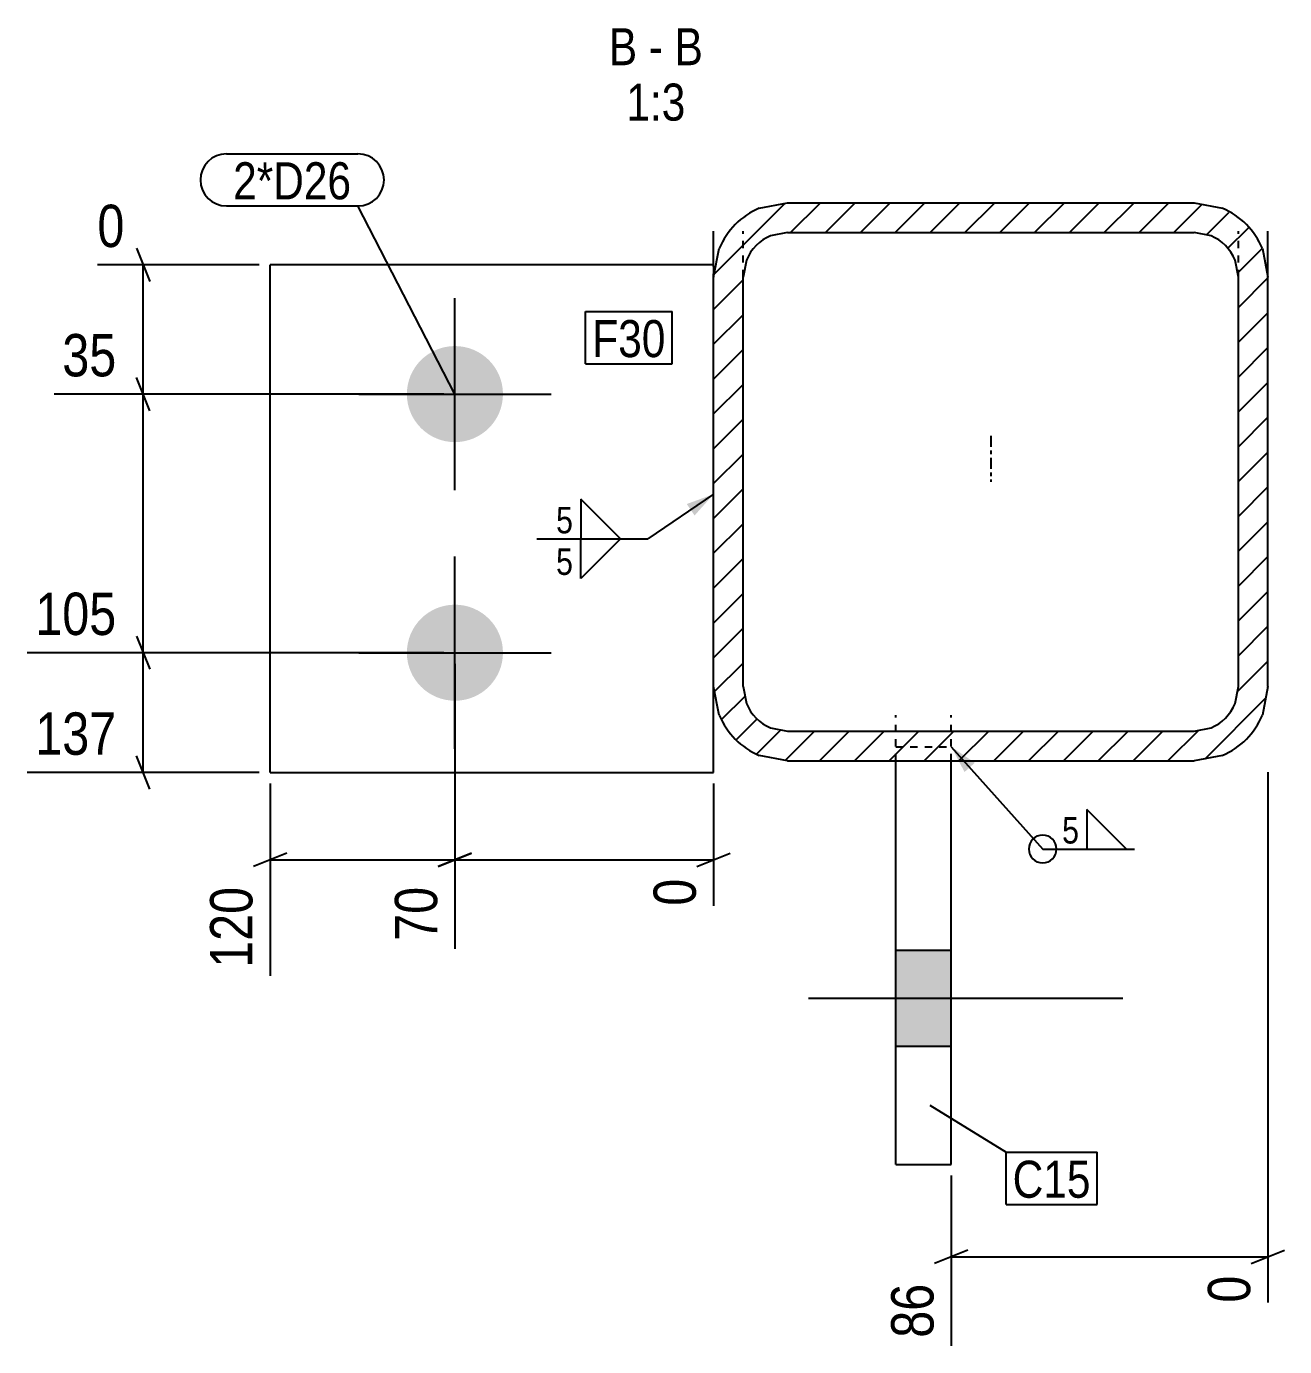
# Model space of a CAD drawing. Header units: millimetres. Extents: x 7 to 49535, y 6 to 1793.
# Drawn here: x 7 to 347.4, y 7 to 364.3 of the extents above; entities that cross this region are included whole.
import ezdxf

# ---------------------------------------------------------------- set-up
doc = ezdxf.new("R2010")
doc.units = ezdxf.units.MM
doc.linetypes.add('DXK_LINE_DOT2', pattern=[3.9198, 1.9599, -1.9599])
doc.linetypes.add('DXK_LINE_DOT3', pattern=[5.9187, 2.979, -0.9799, 0.9799, -0.9799])
for name, color, linetype in [('MÅLSÆTNING', 7, 'Continuous'), ('STÅL', 7, 'Continuous'), ('TEKST', 7, 'Continuous')]:
    doc.layers.add(name, color=color, linetype=linetype)
doc.styles.add('Arial Narrow', font='ARIALN.TTF', dxfattribs={"height": 0.2})

msp = doc.modelspace()

# ---------------------------------------------------------------- hatches: boundary and pattern name
at = {"layer": 'STÅL', "linetype": 'Continuous'}
h = msp.add_hatch(dxfattribs=at)
h.set_pattern_fill('', scale=2.1, style=0, pattern_type=0)
h.set_pattern_definition([(45, (341.42, 304.174), (-4.71463, 4.71463), [])])
h.paths.add_polyline_path([(342.94, 296.46), (341.42, 304.17), (337.08, 310.71), (330.6, 315.08), (322.94, 316.61), (212.94, 316.61), (205.29, 315.08), (198.8, 310.71), (194.46, 304.17), (192.94, 296.46), (192.94, 185.64), (194.46, 177.93), (198.8, 171.39), (205.29, 167.02), (212.94, 165.49), (322.94, 165.49), (330.6, 167.02), (337.08, 171.39), (341.42, 177.93), (342.94, 185.64)])
h.paths.add_polyline_path([(334.03, 181.01), (331.43, 177.09), (327.53, 174.47), (322.94, 173.55), (212.94, 173.55), (208.35, 174.47), (204.46, 177.09), (201.86, 181.01), (200.94, 185.64), (200.94, 296.46), (201.86, 301.09), (204.46, 305.01), (208.35, 307.63), (212.94, 308.55), (322.94, 308.55), (327.53, 307.63), (331.43, 305.01), (334.03, 301.09), (334.94, 296.46), (334.94, 185.64)])
for points in [[(122.94, 277.8, -1), (122.94, 251.8, -1)], [(122.94, 207.8, -1), (122.94, 181.8, -1)], [(257.24, 88.26), (257.24, 114.26), (242.24, 114.26), (242.24, 88.26)]]:
    msp.add_hatch(color=96, dxfattribs=at).paths.add_polyline_path(points)
at = {"layer": 'TEKST', "linetype": 'Continuous'}
for points in [[(185.68, 235.05), (192.94, 237.71), (187.79, 231.94)], [(260.84, 162.51), (257.24, 169.36), (263.64, 165.01)]]:
    msp.add_hatch(color=3, dxfattribs=at).paths.add_polyline_path(points)

# ---------------------------------------------------------------- linework, layer by layer
at = {"layer": 'MÅLSÆTNING', "color": 7, "linetype": 'Continuous'}
for p, q in [((36.81, 304.3), (40.41, 295.3)), ((69.94, 299.8), (26.2, 299.8)), ((38.61, 264.8), (38.61, 299.8)), ((40.41, 260.3), (36.81, 269.3)), ((40.41, 260.3), (36.81, 269.3)), ((119.94, 264.8), (14.51, 264.8)), ((119.94, 264.8), (14.51, 264.8)), ((38.61, 194.8), (38.61, 264.8)), ((36.81, 199.3), (40.41, 190.3)), ((36.81, 199.3), (40.41, 190.3)), ((119.94, 194.8), (7.2, 194.8)), ((119.94, 194.8), (7.2, 194.8)), ((38.61, 162.38), (38.61, 194.8)), ((122.94, 191.8), (122.94, 114.64)), ((122.94, 191.8), (122.94, 114.64)), ((40.41, 157.88), (36.81, 166.88)), ((69.94, 162.38), (7.2, 162.38)), ((342.94, 162.48), (342.94, 18.88)), ((72.94, 159.38), (72.94, 107.33)), ((192.94, 159.38), (192.94, 126.32)), ((77.44, 140.53), (68.44, 136.93)), ((118.44, 136.93), (127.44, 140.53)), ((127.44, 140.53), (118.44, 136.93)), ((188.44, 136.93), (197.44, 140.53)), ((72.94, 138.73), (122.94, 138.73)), ((122.94, 138.73), (192.94, 138.73)), ((257.24, 53.26), (257.24, 7.2)), ((261.74, 33.1), (252.74, 29.5)), ((338.44, 29.5), (347.44, 33.1)), ((257.24, 31.3), (342.94, 31.3))]:
    msp.add_line(p, q, dxfattribs=at)
at = {"layer": 'STÅL', "color": 2, "linetype": 'Continuous'}
for p, q in [((205.29, 315.08), (212.94, 316.61)), ((212.94, 316.61), (322.94, 316.61)), ((322.94, 316.61), (330.6, 315.08)), ((192.94, 299.8), (192.94, 308.9)), ((212.94, 308.55), (208.35, 307.63)), ((212.94, 308.55), (322.94, 308.55)), ((327.53, 307.63), (322.94, 308.55)), ((342.94, 296.46), (342.94, 308.9)), ((192.94, 296.46), (194.46, 304.17)), ((341.42, 304.17), (342.94, 296.46)), ((201.86, 301.09), (200.94, 296.46)), ((334.94, 296.46), (334.03, 301.09)), ((192.94, 299.8), (72.94, 299.8)), ((72.94, 162.38), (72.94, 299.8)), ((192.94, 299.41), (192.94, 299.8)), ((192.94, 299.41), (192.94, 296.46)), ((192.94, 185.64), (192.94, 296.46)), ((200.94, 185.64), (200.94, 296.46)), ((334.94, 185.64), (334.94, 296.46)), ((342.94, 185.64), (342.94, 296.46)), ((192.94, 162.38), (192.94, 185.64)), ((194.46, 177.93), (192.94, 185.64)), ((200.94, 185.64), (201.86, 181.01)), ((334.03, 181.01), (334.94, 185.64)), ((342.94, 185.64), (341.42, 177.93)), ((208.35, 174.47), (212.94, 173.55)), ((212.94, 173.55), (322.94, 173.55)), ((322.94, 173.55), (327.53, 174.47)), ((212.94, 165.49), (205.29, 167.02)), ((212.94, 165.49), (322.94, 165.49)), ((242.24, 56.26), (242.24, 165.49)), ((257.24, 56.26), (257.24, 165.49)), ((330.6, 167.02), (322.94, 165.49)), ((72.94, 162.38), (192.94, 162.38)), ((242.24, 56.26), (257.24, 56.26))]:
    msp.add_line(p, q, dxfattribs=at)
at = {"layer": 'STÅL', "color": 7, "linetype": 'DXK_LINE_DOT2'}
for p, q in [((200.94, 296.46), (200.94, 308.9)), ((334.94, 296.46), (334.94, 308.9)), ((192.94, 185.64), (192.94, 299.8)), ((200.94, 185.64), (200.94, 198.07)), ((334.94, 185.64), (334.94, 198.07)), ((342.94, 185.64), (342.94, 198.07)), ((242.24, 165.49), (242.24, 177.92)), ((257.24, 165.49), (257.24, 177.92)), ((242.24, 169.36), (257.24, 169.36))]:
    msp.add_line(p, q, dxfattribs=at)
at = {"layer": 'STÅL', "color": 96, "linetype": 'Continuous'}
for p, q in [((122.94, 238.8), (122.94, 290.8)), ((96.94, 264.8), (148.94, 264.8)), ((122.94, 168.8), (122.94, 220.8)), ((96.94, 194.8), (148.94, 194.8)), ((242.24, 114.26), (257.24, 114.26)), ((218.64, 101.26), (303.64, 101.26)), ((242.24, 88.26), (257.24, 88.26))]:
    msp.add_line(p, q, dxfattribs=at)
at = {"layer": 'STÅL', "color": 7, "linetype": 'DXK_LINE_DOT3'}
msp.add_line((267.94, 253.48), (267.94, 241.05), dxfattribs=at)
at = {"layer": 'STÅL', "color": 2, "linetype": 'Continuous'}
for centre, radius, start, end in [((213.04, 296.56), 20.08, 112.7149, 157.7138), ((322.84, 296.56), 20.08, 22.2862, 67.2851), ((213, 296.52), 12.05, 112.7149, 157.7138), ((322.88, 296.52), 12.05, 22.2862, 67.2851), ((213, 185.58), 12.05, 202.2862, 247.2851), ((322.88, 185.58), 12.05, 292.7149, 337.7138), ((213.04, 185.54), 20.08, 202.2862, 247.2851), ((322.84, 185.54), 20.08, 292.7149, 337.7138)]:
    msp.add_arc(centre, radius, start, end, dxfattribs=at)
at = {"layer": 'TEKST', "color": 7, "linetype": 'Continuous'}
for p, q in [((61.13, 329.82), (96.7, 329.82)), ((61.13, 315.72), (96.7, 315.72)), ((122.94, 264.8), (96.7, 315.72)), ((158.31, 287.11), (181.73, 287.11)), ((158.31, 273.01), (158.31, 287.11)), ((181.73, 273.01), (181.73, 287.11)), ((158.31, 273.01), (181.73, 273.01)), ((251.49, 72.33), (272.06, 59.58)), ((272.06, 59.58), (296.76, 59.58)), ((272.06, 45.48), (272.06, 59.58)), ((296.76, 45.48), (296.76, 59.58)), ((272.06, 45.48), (296.76, 45.48))]:
    msp.add_line(p, q, dxfattribs=at)
at = {"layer": 'TEKST', "color": 3, "linetype": 'Continuous'}
for p, q in [((192.94, 237.71), (175.13, 225.61)), ((257.24, 169.36), (281.99, 141.65))]:
    msp.add_line(p, q, dxfattribs=at)
at = {"layer": 'TEKST', "color": 7, "linetype": 'Continuous'}
for centre, start, end in [((61.13, 322.77), 90, 270), ((96.7, 322.77), 270, 90)]:
    msp.add_arc(centre, 7.05, start, end, dxfattribs=at)
at = {"layer": 'TEKST', "color": 3, "linetype": 'Continuous'}
msp.add_arc((281.99, 141.65), 3.75, 90, 270, dxfattribs=at)

# ---------------------------------------------------------------- wipeouts: each hides what was drawn before it
at = {"color": 0, "linetype": 'Continuous'}
for points, layer in [([(33.72, 267.2), (33.72, 284), (14.3, 284), (14.3, 267.2)], 'MÅLSÆTNING'), ([(33.72, 197.2), (33.72, 214), (6.99, 214), (6.99, 197.2)], 'MÅLSÆTNING'), ([(33.72, 164.78), (33.72, 181.58), (6.99, 181.58), (6.99, 164.78)], 'MÅLSÆTNING'), ([(70.54, 133.85), (53.74, 133.85), (53.74, 107.11), (70.54, 107.11)], 'MÅLSÆTNING'), ([(120.54, 133.85), (103.74, 133.85), (103.74, 114.42), (120.54, 114.42)], 'MÅLSÆTNING'), ([(254.84, 26.41), (238.04, 26.41), (238.04, 6.99), (254.84, 6.99)], 'MÅLSÆTNING'), ([(172.26, 353.82), (172.26, 364.32), (164.59, 364.32), (164.59, 353.82)], 'TEKST'), ([(179.23, 353.82), (179.23, 364.32), (175.41, 364.32), (175.41, 353.82)], 'TEKST'), ([(190.05, 353.82), (190.05, 364.32), (182.38, 364.32), (182.38, 353.82)], 'TEKST'), ([(185.32, 338.82), (185.32, 349.32), (169.32, 349.32), (169.32, 338.82)], 'TEKST')]:
    msp.add_wipeout(points, dxfattribs=at).dxf.layer = layer
at = {"color": 0}
for points in [[(94.9, 317.52), (94.9, 328.02), (62.93, 328.02), (62.93, 317.52)], [(179.93, 274.81), (179.93, 285.31), (160.11, 285.31), (160.11, 274.81)], [(155.48, 226.51), (155.48, 235.21), (149.71, 235.21), (149.71, 226.51)], [(292.41, 142.55), (292.41, 151.25), (286.64, 151.25), (286.64, 142.55)], [(294.96, 47.28), (294.96, 57.78), (273.86, 57.78), (273.86, 47.28)]]:
    msp.add_wipeout(points, dxfattribs=at).dxf.layer = 'TEKST'

# ---------------------------------------------------------------- next in the draw order: linework, layer by layer
at = {"layer": 'TEKST', "color": 3, "linetype": 'Continuous'}
for p, q in [((167.74, 225.61), (157.02, 236.32)), ((157.02, 236.32), (157.02, 225.61)), ((157.02, 225.61), (167.74, 225.61)), ((304.67, 141.65), (293.95, 152.36)), ((293.95, 152.36), (293.95, 141.65)), ((281.99, 141.65), (306.81, 141.65)), ((293.95, 141.65), (304.67, 141.65))]:
    msp.add_line(p, q, dxfattribs=at)
msp.add_arc((281.99, 141.65), 3.75, 270, 90, dxfattribs=at)

# ---------------------------------------------------------------- next in the draw order: texts
at = {"layer": 'MÅLSÆTNING', "color": 3, "linetype": 'Continuous', "style": 'Arial Narrow'}
for s, p in [('35', (16.7, 269.6)), ('105', (9.39, 199.6)), ('137', (9.39, 167.18))]:
    msp.add_text(s, height=11.453, dxfattribs=at).set_placement(p)
for s, p in [('120', (68.14, 109.51)), ('70', (118.14, 116.82)), ('86', (252.44, 9.39))]:
    msp.add_text(s, height=11.453, rotation=90.0002, dxfattribs=at).set_placement(p)
at = {"layer": 'TEKST', "color": 3, "linetype": 'Continuous', "style": 'Arial Narrow'}
for s, height, p in [('B', 10.02, (164.59, 353.82)), ('B', 10.02, (182.38, 353.82)), ('-', 10.02, (175.41, 353.82)), ('1:3', 10.021, (169.32, 338.82))]:
    msp.add_text(s, height=height, dxfattribs=at).set_placement(p)
at = {"layer": 'TEKST', "color": 3, "style": 'Arial Narrow'}
for p in [(150.31, 227.11), (287.24, 143.15)]:
    msp.add_text('5', height=7.16, dxfattribs=at).set_placement(p)

# ---------------------------------------------------------------- next in the draw order: wipeouts: each hides what was drawn before it
at = {"color": 0, "linetype": 'Continuous'}
for points in [[(35.91, 302.2), (35.91, 319), (23.8, 319), (23.8, 302.2)], [(190.54, 136.03), (173.74, 136.03), (173.74, 123.92), (190.54, 123.92)], [(340.54, 28.6), (323.74, 28.6), (323.74, 16.48), (340.54, 16.48)]]:
    msp.add_wipeout(points, dxfattribs=at).dxf.layer = 'MÅLSÆTNING'
at = {"color": 0}
for points in [[(94.9, 317.52), (94.9, 328.02), (62.93, 328.02), (62.93, 317.52)], [(179.93, 274.81), (179.93, 285.31), (160.11, 285.31), (160.11, 274.81)], [(294.96, 47.28), (294.96, 57.78), (273.86, 57.78), (273.86, 47.28)]]:
    msp.add_wipeout(points, dxfattribs=at).dxf.layer = 'TEKST'

# ---------------------------------------------------------------- next in the draw order: texts
at = {"layer": 'MÅLSÆTNING', "color": 3, "linetype": 'Continuous', "style": 'Arial Narrow'}
msp.add_text('0', height=11.45, dxfattribs=at).set_placement((26.2, 304.6))
for p in [(188.14, 126.32), (338.14, 18.88)]:
    msp.add_text('0', height=11.45, rotation=90.0002, dxfattribs=at).set_placement(p)
at = {"layer": 'TEKST', "color": 3, "style": 'Arial Narrow'}
for s, p in [('2*D26', (62.93, 317.52)), ('F30', (160.11, 274.81)), ('C15', (273.86, 47.28))]:
    msp.add_text(s, height=10.021, dxfattribs=at).set_placement(p)

# ---------------------------------------------------------------- next in the draw order: wipeouts: each hides what was drawn before it
at = {"color": 0, "linetype": 'Continuous'}
msp.add_wipeout([(155.48, 215.26), (155.48, 223.96), (149.71, 223.96), (149.71, 215.26)], dxfattribs=at).dxf.layer = 'TEKST'

# ---------------------------------------------------------------- next in the draw order: linework, layer by layer
at = {"layer": 'TEKST', "color": 3, "linetype": 'Continuous'}
for p, q in [((145.06, 225.61), (175.13, 225.61)), ((157.02, 225.61), (167.74, 225.61)), ((167.74, 225.61), (157.02, 214.9)), ((157.02, 214.9), (157.02, 225.61))]:
    msp.add_line(p, q, dxfattribs=at)

# ---------------------------------------------------------------- next in the draw order: texts
at = {"layer": 'TEKST', "color": 3, "linetype": 'Continuous', "style": 'Arial Narrow'}
msp.add_text('5', height=7.16, dxfattribs=at).set_placement((150.31, 215.86))

doc.saveas('drawing.dxf')
